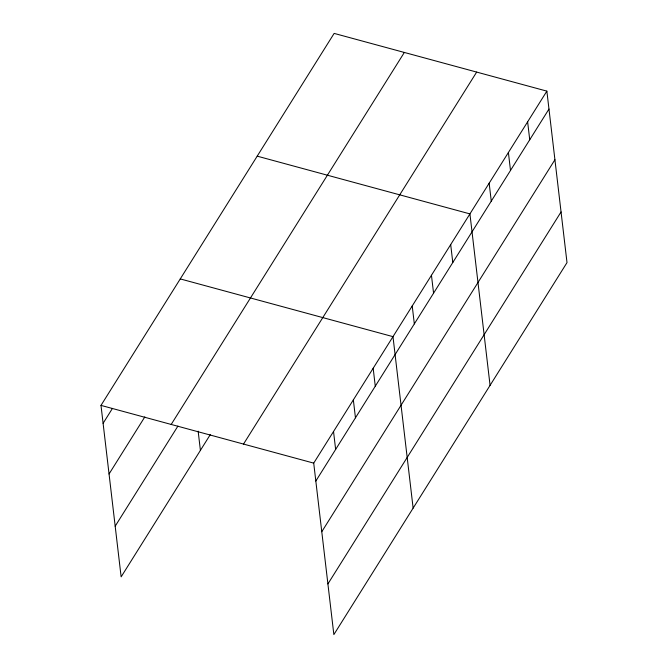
<?xml version="1.0" encoding="UTF-8"?>
<svg xmlns="http://www.w3.org/2000/svg" width="668" height="668" viewBox="0 0 668 668"><rect width="100%" height="100%" fill="white"/><g stroke="black" fill="none" stroke-linecap="round" stroke-linejoin="round"><path stroke-width="1" d="M210.295 434.601L121.133 576.868L100.993 405.392L334.142 33.4L546.867 91.132L567.007 262.608L333.858 634.6L313.718 463.124L546.867 91.132M103.097 423.32L112.458 408.39M109.051 473.996L144.831 416.899M171.192 424.447L404.34 52.455M115.18 526.192L177.938 426.067M243.519 444.07L476.668 72.086M315.822 481.06L548.971 109.068M321.776 531.728L554.924 159.736M327.904 583.932L561.053 211.94M257.205 156.153L469.921 213.894L490.07 385.369M180.26 278.915L392.984 336.647L413.133 508.123M100.993 405.392L313.718 463.124M527.628 121.826L529.732 139.754M508.398 152.513L510.502 170.449M489.16 183.207L491.264 201.135M450.691 244.58L452.795 262.516M431.453 275.274L433.565 293.202M412.223 305.961L414.327 323.896M373.17 368.268L375.274 386.204M353.347 399.89L355.459 417.817M333.532 431.511L335.637 449.439M198.145 431.136L200.408 450.391"/></g></svg>
